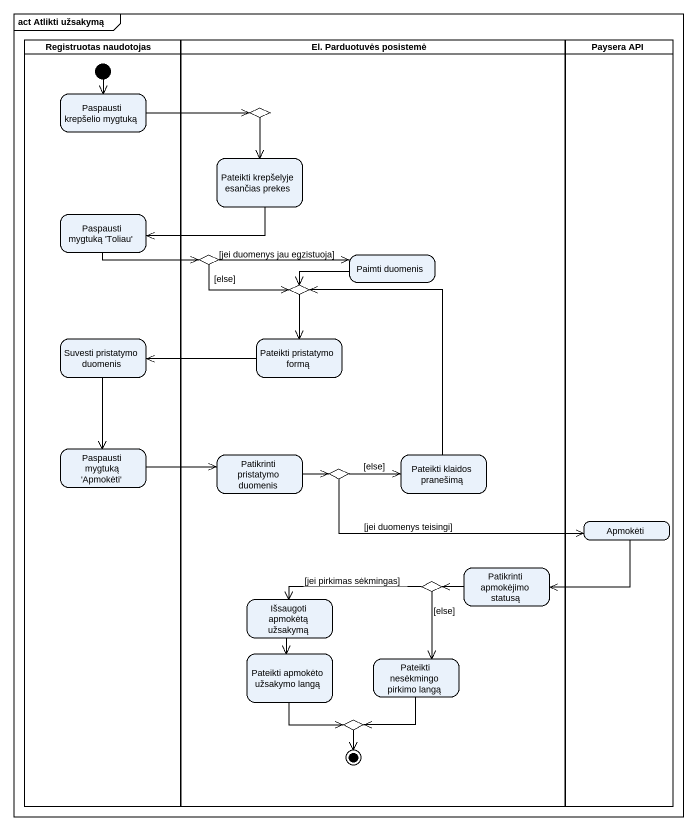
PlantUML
@startuml
mainframe act Atlikti užsakymą
hide empty description
state "Registruotas naudotojas" as Registruotas_naudotojas <<partition>> {
  state "Paspausti krepšelio mygtuką" as Paspausti_krepšelio_mygtuką
  state "Paspausti mygtuką 'Toliau'" as Paspausti_mygtuką_Toliau
  state "Suvesti pristatymo duomenis" as Suvesti_pristatymo_duomenis
  state "Paspausti mygtuką 'Apmokėti'" as Paspausti_mygtuką_Apmokėti
  [*] --> Paspausti_krepšelio_mygtuką
}
state "El. Parduotuvės posistemė" as El_Parduotuvės_posistemė <<partition>> {
  state choice1 <<choice>>
  state "Pateikti krepšelyje esančias prekes" as Pateikti_krepšelyje
  state choice2 <<choice>>
  state choice3 <<choice>>
  state "Paimti duomenis" as Paimti_duomenis
  state "Pateikti pristatymo formą" as Pateikti_pristatymo_formą
  state "Patikrinti pristatymo duomenis" as Patikrinti_pristatymo
  state choice4 <<choice>>
  state "Pateikti klaidos pranešimą" as Pateikti_klaidos_pranešimą
  state choice5 <<choice>>
  state "Patikrinti apmokėjimo statusą" as Patikrinti_apmokėjimo
  state "Išsaugoti apmokėtą užsakymą" as Išsaugoti_apmokėtą_užsakymą
  state "Pateikti apmokėto užsakymo langą" as Pateikti_apmokėto_užsakymo
  state "Pateikti nesėkmingo pirkimo langą" as Pateikti_nesėkmingo_pirkimo
  state choice6 <<choice>>
  choice6 --> [*]
}
state "Paysera API" as Paysera_API <<partition>> {
  state Apmokėti
}
Paspausti_krepšelio_mygtuką -right-> choice1
choice1 --> Pateikti_krepšelyje
Pateikti_krepšelyje -left-> Paspausti_mygtuką_Toliau
Paspausti_mygtuką_Toliau -right-> choice2
choice2 -right-> choice3 : [else]
choice2 -right-> Paimti_duomenis : [jei duomenys jau egzistuoja]
choice3 --> Pateikti_pristatymo_formą
Paimti_duomenis -left-> choice3
Suvesti_pristatymo_duomenis --> Paspausti_mygtuką_Apmokėti
Pateikti_pristatymo_formą -left-> Suvesti_pristatymo_duomenis
Paspausti_mygtuką_Apmokėti -right-> Patikrinti_pristatymo
Patikrinti_pristatymo -right-> choice4
choice4 -right-> Pateikti_klaidos_pranešimą : [else]
choice4 -right-> Apmokėti : [jei duomenys teisingi]
Pateikti_klaidos_pranešimą -up-> choice3
Apmokėti -left-> Patikrinti_apmokėjimo
choice5 -left-> Išsaugoti_apmokėtą_užsakymą : [jei pirkimas sėkmingas]
choice5 --> Pateikti_nesėkmingo_pirkimo : [else]
Patikrinti_apmokėjimo -left-> choice5
Išsaugoti_apmokėtą_užsakymą --> Pateikti_apmokėto_užsakymo
Pateikti_apmokėto_užsakymo --> choice6
Pateikti_nesėkmingo_pirkimo --> choice6
@enduml
